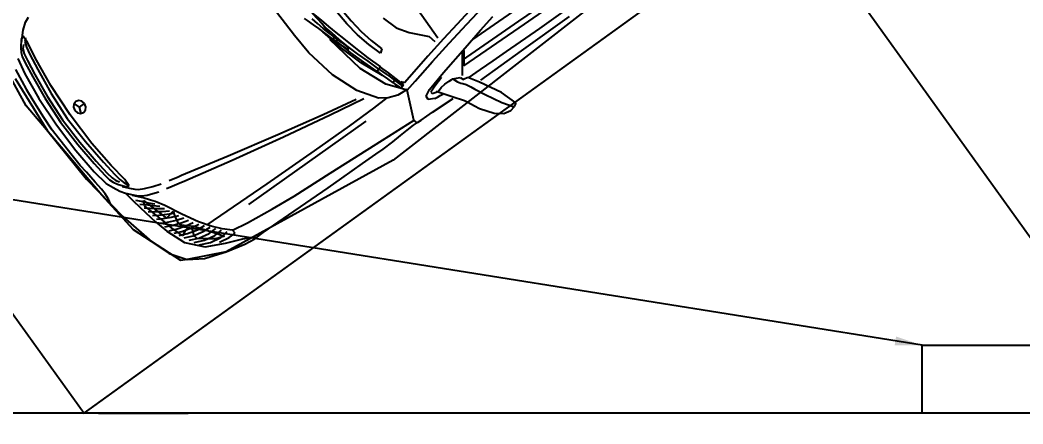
# Model space of a CAD drawing. Header units: millimetres. Extents: x 1904 to 2142, y -1319 to -1235.
# Drawn here: x 1986.02 to 1992.66, y -1252.53 to -1249.86 of the extents above; entities that cross this region are included whole.
import ezdxf

# ---------------------------------------------------------------- set-up
doc = ezdxf.new("R2010")
doc.units = ezdxf.units.MM
doc.header["$LTSCALE"] = 30
doc.linetypes.add('HIDDEN2', pattern=[0.1875, 0.125, -0.0625])
doc.layers.get('0').update_dxf_attribs({"linetype": 'CONTINUOUS'})
doc.layers.get('Defpoints').update_dxf_attribs({"linetype": 'CONTINUOUS'})
doc.layers.add('arquitetura', color=8, linetype='CONTINUOUS')
doc.layers.add('E-Pen-C', color=4, linetype='CONTINUOUS', lineweight=15)
doc.layers.add('E-Pen-G', color=3, linetype='CONTINUOUS', lineweight=30)
doc.styles.add('F2', font='ARIALN.TTF')
doc.dimstyles.new('DIMENSION-1', dxfattribs={"dimtxt": 0.145, "dimasz": 0.07, "dimexe": 1, "dimexo": 0, "dimgap": 0.12, "dimtad": 1, "dimzin": 7, "dimdsep": 46, "dimtxsty": 'F2', "dimblk1": 'TRACO', "dimblk2": 'TRACO', "dimsah": 1, "dimcen": 1, "dimse1": 1, "dimse2": 1, "dimclrd": 4, "dimclre": 256, "dimclrt": 4, "dimadec": 8, "dimazin": 0, "dimtfac": 1, "dimtix": 1, "dimtmove": 2, "dimatfit": 3, "dimldrblk": 'TRACO', "dimfxl": 1, "dimtolj": 1, "dimtzin": 0, "dimarcsym": 0})
doc.dimstyles.get("Standard").update_dxf_attribs({"dimtxt": 0.18, "dimasz": 0.18, "dimexe": 0.18, "dimexo": 0.0625, "dimgap": 0.09, "dimtad": 0, "dimtih": 1, "dimtoh": 1, "dimdec": 4, "dimzin": 0, "dimdsep": 46, "dimtxsty": 'Standard', "dimcen": 0.09, "dimadec": 0, "dimazin": 0, "dimtfac": 1, "dimtdec": 4, "dimtofl": 0, "dimtmove": 0, "dimatfit": 3, "dimfxl": 1, "dimtolj": 1, "dimtzin": 0, "dimarcsym": 0})

# ---------------------------------------------------------------- blocks, each defined once
blk = doc.blocks.new('Austin Mini dessus')
at = {"color": 8, "flags": 128}
for points in [[(1.0718, 3.8974), (1.1117, 3.9516)], [(1.1117, 3.9516), (1.1466, 3.978)], [(1.1466, 3.978), (1.1788, 3.984)], [(1.1671, 3.9332), (1.2, 3.9805)], [(1.1788, 3.984), (1.2025, 3.9796)], [(1.2159, 3.9699), (1.1905, 3.8965)], [(1.2025, 3.9796), (1.2133, 3.9732)], [(1.2133, 3.9732), (1.2159, 3.9699)], [(1.0602, 3.8752), (1.0718, 3.8974)], [(1.127, 3.8612), (1.1671, 3.9332)], [(1.0455, 3.8453), (1.0602, 3.8752)], [(1.1035, 3.8163), (1.127, 3.8612)], [(1.1905, 3.8965), (1.1378, 3.8027)], [(1.0093, 3.792), (1.0326, 3.8229)], [(1.0326, 3.8229), (1.0383, 3.8304)], [(1.0383, 3.8304), (1.0455, 3.8453)], [(1.0947, 3.7975), (1.1035, 3.8163)], [(-0.302, 3.7337), (-0.2069, 3.765)], [(-0.2069, 3.765), (-0.1204, 3.7865)], [(-0.1204, 3.7865), (-0.0703, 3.7926)], [(-0.114, 3.7617), (-0.0609, 3.787)], [(-0.0703, 3.7926), (-0.0241, 3.7916)], [(-0.0241, 3.7916), (0.0842, 3.7922)], [(0.0842, 3.7922), (0.2332, 3.7952)], [(0.2332, 3.7952), (0.3237, 3.797)], [(0.3237, 3.797), (0.3971, 3.7966)], [(0.3971, 3.7966), (0.5088, 3.7962)], [(0.5088, 3.7962), (0.581, 3.797)], [(0.581, 3.797), (0.6212, 3.7976)], [(0.6212, 3.7976), (0.674, 3.7963)], [(0.6405, 3.7634), (0.8064, 3.7721)], [(0.674, 3.7963), (0.7177, 3.7934)], [(0.7177, 3.7934), (0.7547, 3.7905)], [(0.7547, 3.7905), (0.7913, 3.7892)], [(0.7913, 3.7892), (0.8117, 3.7899)], [(0.8107, 3.7898), (0.8054, 3.7722)], [(0.8054, 3.7722), (0.8566, 3.6469)], [(0.8117, 3.7899), (0.831, 3.7901)], [(0.831, 3.7901), (0.8924, 3.7915)], [(0.8924, 3.7915), (1.0016, 3.7949)], [(0.9589, 3.7245), (1.0093, 3.792)], [(1.0677, 3.7588), (1.0753, 3.7651)], [(1.0753, 3.7651), (1.0842, 3.7768)], [(1.0842, 3.7768), (1.0947, 3.7975)], [(1.1378, 3.8027), (1.1088, 3.7563)], [(1.1489, 3.7991), (1.3693, 3.7967)], [(1.3693, 3.7967), (1.6304, 3.7968)], [(-0.3667, 3.6929), (-0.302, 3.7337)], [(-0.269, 3.694), (-0.1874, 3.7324)], [(-0.2065, 3.713), (-0.1595, 3.7223)], [(-0.1874, 3.7324), (-0.114, 3.7617)], [(-0.1595, 3.7223), (-0.127, 3.7206)], [(-0.127, 3.7206), (-0.1288, 3.7047)], [(-0.0554, 3.7158), (0.0688, 3.7297)], [(0.0688, 3.7297), (0.18, 3.7384)], [(0.18, 3.7384), (0.3684, 3.7483)], [(0.3684, 3.7483), (0.6405, 3.7634)], [(0.936, 3.7475), (0.9091, 3.7332)], [(0.9091, 3.7332), (0.9111, 3.717)], [(0.936, 3.7475), (0.949, 3.7493)], [(0.9383, 3.7145), (0.9395, 3.7228)], [(0.9395, 3.7228), (0.9564, 3.7282)], [(0.949, 3.7493), (0.9623, 3.751)], [(0.9564, 3.7282), (0.9673, 3.7309)], [(0.9623, 3.751), (0.9758, 3.7525)], [(0.9673, 3.7309), (0.9712, 3.7316)], [(0.9712, 3.7316), (0.975, 3.7288)], [(0.975, 3.7288), (0.9869, 3.7238)], [(0.9869, 3.7238), (1.0083, 3.721)], [(1.0083, 3.721), (1.031, 3.7215)], [(1.031, 3.7215), (1.0455, 3.7223)], [(1.0455, 3.7223), (1.0506, 3.7228)], [(1.0506, 3.7228), (1.0594, 3.7455)], [(1.0506, 3.7228), (1.0806, 3.7369)], [(1.0594, 3.7455), (1.0677, 3.7588)], [(1.0806, 3.7369), (1.0877, 3.7528)], [(1.1088, 3.7563), (1.0877, 3.7528)], [(1.0947, 3.7351), (1.1565, 3.6487)], [(1.1098, 3.7592), (1.174, 3.7599)], [(1.174, 3.7599), (1.2419, 3.7604)], [(1.2419, 3.7604), (1.3135, 3.7616)], [(1.3135, 3.7616), (1.4923, 3.7636)], [(1.4923, 3.7636), (1.6691, 3.7637)], [(-0.4163, 3.6266), (-0.3667, 3.6929)], [(-0.3332, 3.6261), (-0.269, 3.694)], [(-0.2862, 3.6722), (-0.24, 3.6915)], [(-0.2108, 3.6933), (-0.2557, 3.6613)], [(-0.2548, 3.669), (-0.2057, 3.6781)], [(-0.24, 3.6915), (-0.1897, 3.6999)], [(-0.1734, 3.7051), (-0.2108, 3.6933)], [(-0.2057, 3.6781), (-0.1684, 3.6754)], [(-0.2018, 3.6646), (-0.1734, 3.7051)], [(-0.1897, 3.6999), (-0.152, 3.6952)], [(-0.1288, 3.7047), (-0.1629, 3.672)], [(-0.1288, 3.7047), (-0.0554, 3.7158)], [(0.9111, 3.717), (0.9395, 3.7016)], [(0.9665, 3.7034), (0.9383, 3.7145)], [(0.9395, 3.7016), (1.0331, 3.6766)], [(1.0136, 3.6893), (0.9665, 3.7034)], [(1.0331, 3.6766), (1.174, 3.6425)], [(1.1226, 3.7043), (1.4484, 3.7087)], [(1.1626, 3.649), (1.1226, 3.7043)], [(1.1335, 3.6804), (1.4355, 3.6849)], [(1.4355, 3.6849), (1.6643, 3.6871)], [(1.4484, 3.7087), (1.6921, 3.7115)], [(-0.3103, 3.6295), (-0.2696, 3.6465)], [(-0.2983, 3.6509), (-0.2548, 3.669)], [(-0.2844, 3.624), (-0.2378, 3.6344)], [(-0.2776, 3.6432), (-0.2819, 3.6262)], [(-0.2557, 3.6613), (-0.2776, 3.6432)], [(-0.2696, 3.6465), (-0.2217, 3.6563)], [(-0.2582, 3.5904), (-0.2018, 3.6646)], [(-0.2378, 3.6344), (-0.2012, 3.6358)], [(-0.1958, 3.6357), (-0.2299, 3.5876)], [(-0.2217, 3.6563), (-0.1848, 3.6556)], [(-0.1629, 3.672), (-0.1958, 3.6357)], [(0.6296, 3.652), (-0.0059, 3.652)], [(0.8118, 3.6411), (0.769, 3.6265)], [(0.8566, 3.6469), (0.7958, 3.5707)], [(0.8596, 3.6444), (0.8118, 3.6411)], [(0.8566, 3.6469), (0.909, 3.6348)], [(0.909, 3.6348), (1.0218, 3.609)], [(1.174, 3.6425), (1.2747, 3.6187)], [(1.2235, 3.6328), (1.5547, 3.6348)], [(-0.4494, 3.54), (-0.4163, 3.6266)], [(-0.3686, 3.5396), (-0.3332, 3.6261)], [(-0.3219, 3.5976), (-0.3417, 3.5395)], [(-0.3344, 3.5868), (-0.2992, 3.6015)], [(-0.3224, 3.6082), (-0.2844, 3.624)], [(-0.3144, 3.5923), (-0.3219, 3.5976)], [(-0.2975, 3.5839), (-0.3144, 3.5923)], [(-0.3139, 3.579), (-0.2698, 3.5907)], [(-0.2994, 3.5535), (-0.2582, 3.5904)], [(-0.2992, 3.6015), (-0.2538, 3.6126)], [(-0.2819, 3.6262), (-0.2717, 3.5998)], [(-0.2717, 3.5998), (-0.28, 3.5832)], [(-0.2299, 3.5876), (-0.2701, 3.5169)], [(-0.2698, 3.5907), (-0.2341, 3.5963)], [(-0.2538, 3.6126), (-0.2177, 3.6161)], [(-0.2069, 3.6195), (0.1144, 3.6255)], [(0.1144, 3.6255), (0.369, 3.6287)], [(0.369, 3.6287), (0.5603, 3.6292)], [(0.5603, 3.6292), (0.6914, 3.6273)], [(0.7337, 3.6018), (0.675, 3.5196)], [(0.6914, 3.6273), (0.7656, 3.6231)], [(0.769, 3.6265), (0.7337, 3.6018)], [(0.8252, 3.5824), (0.8299, 3.5961)], [(0.8299, 3.5961), (0.835, 3.6098)], [(0.835, 3.6098), (0.8402, 3.6233)], [(0.8372, 3.5784), (0.8502, 3.6203)], [(0.8402, 3.6233), (0.8582, 3.6183)], [(0.8462, 3.577), (0.8582, 3.6183)], [(0.8604, 3.6051), (0.8577, 3.6008)], [(0.8634, 3.6093), (0.8604, 3.6051)], [(0.8666, 3.6133), (0.8634, 3.6093)], [(0.9143, 3.6021), (0.8666, 3.6133)], [(1.0183, 3.578), (0.9143, 3.6021)], [(1.0218, 3.609), (1.1282, 3.5852)], [(1.2747, 3.6187), (1.3537, 3.601)], [(-0.3585, 3.5441), (-0.3287, 3.5566)], [(-0.3465, 3.5655), (-0.3139, 3.579)], [(-0.3356, 3.5327), (-0.2955, 3.5465)], [(-0.3287, 3.5566), (-0.2858, 3.5689)], [(-0.3066, 3.538), (-0.2994, 3.5535)], [(-0.28, 3.5832), (-0.2975, 3.5839)], [(-0.2955, 3.5465), (-0.2617, 3.5558)], [(-0.2858, 3.5689), (-0.2505, 3.5765)], [(0.4929, 3.5192), (0.6502, 3.5491)], [(0.517, 3.5386), (0.6793, 3.5662)], [(0.7958, 3.5707), (0.7435, 3.4498)], [(0.8063, 3.5287), (0.8151, 3.5556)], [(0.8151, 3.5556), (0.8242, 3.5824)], [(0.8252, 3.5824), (0.8372, 3.5784)], [(0.8257, 3.5419), (0.8372, 3.5784)], [(0.8334, 3.5361), (0.8462, 3.577)], [(1.12, 3.5551), (1.0183, 3.578)], [(1.2053, 3.5371), (1.12, 3.5551)], [(1.1282, 3.5852), (1.2404, 3.5618)], [(1.2404, 3.5618), (1.3729, 3.5353)], [(-0.4897, 3.3744), (-0.4494, 3.54)], [(-0.3843, 3.4776), (-0.3686, 3.5396)], [(-0.3693, 3.4953), (-0.3424, 3.5089)], [(-0.3639, 3.5197), (-0.3356, 3.5327)], [(-0.3417, 3.5395), (-0.3534, 3.4979)], [(-0.3493, 3.4851), (-0.3148, 3.5016)], [(-0.3424, 3.5089), (-0.3051, 3.524)], [(-0.3148, 3.5016), (-0.2843, 3.5144)], [(-0.2701, 3.5169), (-0.3098, 3.443)], [(-0.3001, 3.5036), (-0.3066, 3.538)], [(-0.3051, 3.524), (-0.273, 3.5351)], [(-0.2946, 3.4845), (-0.3001, 3.5036)], [(0.2791, 3.4759), (0.4929, 3.5192)], [(0.2925, 3.4981), (0.517, 3.5386)], [(0.675, 3.5196), (0.6278, 3.4015)], [(0.8067, 3.5309), (0.7615, 3.4315)], [(0.7718, 3.4351), (0.7952, 3.5024)], [(0.7952, 3.5024), (0.8192, 3.4954)], [(0.7972, 3.5019), (0.8063, 3.5287)], [(0.8257, 3.5419), (0.8097, 3.4979)], [(0.8192, 3.4954), (0.8334, 3.5361)], [(1.0484, 3.4825), (1.0731, 3.5095)], [(1.0731, 3.5095), (1.0817, 3.5421)], [(1.1011, 3.5379), (1.1017, 3.2922)], [(1.3084, 3.5158), (1.2053, 3.5371)], [(-0.3968, 3.4202), (-0.3843, 3.4776)], [(-0.3572, 3.4821), (-0.3836, 3.3914)], [(-0.38, 3.4466), (-0.3561, 3.4613)], [(-0.3746, 3.4709), (-0.3493, 3.4851)], [(-0.374, 3.3698), (-0.3363, 3.4925)], [(-0.363, 3.4375), (-0.3341, 3.4567)], [(-0.3534, 3.4979), (-0.3572, 3.4821)], [(-0.3561, 3.4613), (-0.3244, 3.4792)], [(-0.3363, 3.4925), (-0.2946, 3.4845)], [(-0.3341, 3.4567), (-0.3068, 3.4729)], [(-0.3244, 3.4792), (-0.2956, 3.4936)], [(0.0453, 3.4261), (0.2791, 3.4759)], [(0.0478, 3.4514), (0.2925, 3.4981)], [(0.8092, 3.4984), (0.7905, 3.4435)], [(0.7985, 3.4305), (0.8212, 3.4949)], [(1.0114, 3.445), (1.0484, 3.4825)], [(-0.4112, 3.3468), (-0.3968, 3.4202)], [(-0.3908, 3.3978), (-0.3698, 3.4136)], [(-0.3854, 3.4222), (-0.363, 3.4375)], [(-0.3767, 3.3898), (-0.3534, 3.4119)], [(-0.3698, 3.4136), (-0.3437, 3.4343)], [(-0.363, 3.3894), (-0.3407, 3.4108)], [(-0.3534, 3.4119), (-0.3294, 3.4315)], [(-0.3437, 3.4343), (-0.3181, 3.4522)], [(-0.3098, 3.443), (-0.3346, 3.403)], [(-0.1749, 3.4052), (0.0478, 3.4514)], [(-0.172, 3.3767), (0.0453, 3.4261)], [(0.7435, 3.4498), (0.7081, 3.2674)], [(0.7615, 3.4315), (0.7277, 3.3278)], [(0.7484, 3.3675), (0.7718, 3.4351)], [(0.7905, 3.4435), (0.7715, 3.3887)], [(0.7785, 3.3642), (0.7985, 3.4305)], [(0.8558, 3.4451), (0.8359, 3.3854)], [(0.8536, 3.3763), (0.8715, 3.4329)], [(0.8715, 3.4329), (0.8558, 3.4451)], [(0.9762, 3.3945), (1.0114, 3.445)], [(-0.5243, 3.1472), (-0.4897, 3.3744)], [(-0.4015, 3.349), (-0.3836, 3.366)], [(-0.3961, 3.3734), (-0.3767, 3.3898)], [(-0.3836, 3.3914), (-0.374, 3.3698)], [(-0.3836, 3.366), (-0.363, 3.3894)], [(-0.3481, 3.3863), (-0.3679, 3.3589)], [(-0.3346, 3.403), (-0.3481, 3.3863)], [(-0.347, 3.3593), (-0.3226, 3.369)], [(-0.3226, 3.369), (-0.2958, 3.3774)], [(-0.2599, 3.3851), (-0.2335, 3.3912)], [(-0.2335, 3.3912), (-0.2013, 3.399)], [(-0.2307, 3.363), (-0.2112, 3.3675)], [(-0.2112, 3.3675), (-0.1915, 3.3721)], [(-0.2013, 3.399), (-0.1749, 3.4052)], [(-0.1915, 3.3721), (-0.172, 3.3767)], [(0.6278, 3.4015), (0.5988, 3.2619)], [(0.7293, 3.299), (0.7484, 3.3675)], [(0.7715, 3.3887), (0.7537, 3.3335)], [(0.8359, 3.3854), (0.8202, 3.3211)], [(0.8415, 3.3179), (0.8536, 3.3763)], [(0.9547, 3.3266), (0.9762, 3.3945)], [(-0.4198, 3.2983), (-0.4112, 3.3468)], [(-0.4198, 3.2983), (-0.397, 3.3226)], [(-0.3679, 3.3589), (-0.4003, 3.3232)], [(-0.397, 3.3226), (-0.3805, 3.3391)], [(-0.3805, 3.3391), (-0.3683, 3.348)], [(-0.3683, 3.348), (-0.347, 3.3593)], [(-0.3644, 3.3161), (-0.339, 3.3298)], [(-0.339, 3.3298), (-0.3048, 3.3438)], [(-0.3048, 3.3438), (-0.2667, 3.355)], [(0.7277, 3.3278), (0.7023, 3.2216)], [(0.7374, 3.3232), (0.728, 3.2975)], [(0.7472, 3.3485), (0.7374, 3.3232)], [(0.7537, 3.3335), (0.7422, 3.2911)], [(0.7462, 3.3202), (0.7557, 3.3455)], [(0.7472, 3.3485), (0.7557, 3.345)], [(0.7597, 3.2985), (0.7785, 3.3642)], [(-0.5014, 3.3001), (-0.4965, 3.2759)], [(-0.435, 3.2757), (-0.4198, 3.2983)], [(-0.415, 3.2655), (-0.3926, 3.2902)], [(-0.4036, 3.2735), (-0.3881, 3.2799)], [(-0.3926, 3.2902), (-0.3764, 3.3069)], [(-0.3881, 3.2799), (-0.3879, 3.2469)], [(-0.3764, 3.3069), (-0.3644, 3.3161)], [(0.728, 3.2975), (0.7203, 3.2716)], [(0.7263, 3.2915), (0.7353, 3.2885)], [(0.7293, 3.2686), (0.7371, 3.2944)], [(0.7422, 3.2911), (0.7318, 3.2485)], [(0.7371, 3.2944), (0.7462, 3.3202)], [(0.7478, 3.258), (0.7597, 3.2985)], [(0.8202, 3.3211), (0.8092, 3.2537)], [(0.8325, 3.2537), (0.8415, 3.3179)], [(-0.4965, 3.2759), (-0.4951, 3.2474)], [(-0.4951, 3.2474), (-0.4961, 3.222)], [(-0.4642, 3.2131), (-0.4498, 3.2462)], [(-0.4498, 3.2462), (-0.435, 3.2757)], [(-0.4368, 3.2263), (-0.4251, 3.2451)], [(-0.4251, 3.2451), (-0.4036, 3.2735)], [(-0.4223, 3.2271), (-0.4123, 3.2411)], [(-0.4102, 3.2033), (-0.4054, 3.2337)], [(-0.4054, 3.2337), (-0.3992, 3.255)], [(-0.3879, 3.2469), (-0.4009, 3.1615)], [(-0.3992, 3.255), (-0.3897, 3.273)], [(0.5988, 3.2619), (0.5909, 3.1628)], [(0.7105, 3.2437), (0.7063, 3.2296)], [(0.7153, 3.258), (0.7105, 3.2437)], [(0.72, 3.2361), (0.7116, 3.2101)], [(0.7198, 3.2721), (0.7153, 3.258)], [(0.7313, 3.2686), (0.72, 3.2361)], [(0.7208, 3.2721), (0.7313, 3.2686)], [(0.7318, 3.2485), (0.7208, 3.2061)], [(0.7243, 3.2421), (0.7215, 3.2248)], [(0.7361, 3.2172), (0.7478, 3.258)], [(0.8092, 3.2537), (0.8014, 3.1546)], [(0.8246, 3.1546), (0.8325, 3.2537)], [(-0.4961, 3.222), (-0.5002, 3.1805)], [(-0.4783, 3.1411), (-0.4642, 3.2131)], [(-0.4482, 3.1794), (-0.4433, 3.2092)], [(-0.4433, 3.2092), (-0.4368, 3.2263)], [(-0.4345, 3.1767), (-0.4292, 3.2081)], [(-0.4292, 3.2081), (-0.4223, 3.2271)], [(-0.42, 3.129), (-0.4102, 3.2033)], [(0.6964, 3.1985), (0.6864, 3.1723)], [(0.7063, 3.2296), (0.6964, 3.1985)], [(0.7116, 3.2101), (0.7041, 3.1774)], [(0.7123, 3.1286), (0.7203, 3.1896)], [(0.721, 3.2072), (0.7203, 3.1896)], [(0.7215, 3.2248), (0.721, 3.2072)], [(0.7263, 3.1761), (0.7361, 3.2172)], [(-0.5405, 2.876), (-0.5243, 3.1472)], [(-0.5002, 3.1805), (-0.5068, 3.1221)], [(-0.457, 3.1102), (-0.4482, 3.1794)], [(-0.4433, 3.1075), (-0.4345, 3.1767)], [(-0.4009, 3.1615), (-0.4139, 3.0323)], [(0.5909, 3.1628), (0.5858, 3.0317)], [(0.6864, 3.1723), (0.6761, 3.1418)], [(0.7041, 3.1774), (0.6969, 3.1476)], [(0.6998, 3.0852), (0.7263, 3.1761)], [(-0.5068, 3.1221), (-0.5121, 3.0818)], [(-0.4897, 3.0166), (-0.4783, 3.1411)], [(-0.4678, 3.0008), (-0.457, 3.1102)], [(-0.4541, 2.9981), (-0.4433, 3.1075)], [(-0.4326, 3.01), (-0.42, 3.129)], [(0.6761, 3.1418), (0.6698, 3.1266)], [(-0.5121, 3.0818), (-0.5164, 3.0261)], [(-0.5164, 3.0261), (-0.5207, 2.9376)], [(-0.4943, 2.876), (-0.4897, 3.0166)], [(-0.4139, 3.0323), (-0.4198, 2.8742)], [(-0.473, 2.876), (-0.4678, 3.0008)], [(-0.4594, 2.8733), (-0.4541, 2.9981)], [(-0.4389, 2.8801), (-0.4326, 3.01)], [(-0.5207, 2.9376), (-0.5227, 2.876)], [(-0.4326, 2.7495), (-0.4389, 2.8801)], [(-0.3917, 2.8708), (-0.3881, 2.8859)], [(-0.3881, 2.8859), (-0.3786, 2.8967)], [(-0.3786, 2.8967), (-0.3653, 2.9008)], [(-0.3767, 2.8977), (-0.3653, 2.8708)], [(-0.3653, 2.9008), (-0.352, 2.8967)], [(-0.352, 2.8967), (-0.3425, 2.8859)], [(-0.3425, 2.8859), (-0.3389, 2.8708)], [(-0.5405, 2.876), (-0.5243, 2.6047)], [(-0.5207, 2.8143), (-0.5227, 2.876)], [(-0.4897, 2.7353), (-0.4943, 2.876)], [(-0.4678, 2.7512), (-0.473, 2.876)], [(-0.4541, 2.7484), (-0.4594, 2.8733)], [(-0.4198, 2.8742), (-0.4139, 2.72)], [(-0.3881, 2.8557), (-0.3917, 2.8708)], [(-0.3786, 2.845), (-0.3881, 2.8557)], [(-0.3653, 2.8409), (-0.3786, 2.845)], [(-0.3653, 2.8708), (-0.3767, 2.844)], [(-0.3653, 2.8708), (-0.3389, 2.8708)], [(-0.352, 2.845), (-0.3653, 2.8409)], [(-0.3425, 2.8557), (-0.352, 2.845)], [(-0.3389, 2.8708), (-0.3425, 2.8557)], [(-0.5164, 2.7259), (-0.5207, 2.8143)], [(-0.457, 2.6417), (-0.4678, 2.7512)], [(-0.4433, 2.639), (-0.4541, 2.7484)], [(-0.42, 2.6293), (-0.4326, 2.7495)], [(-0.5121, 2.6701), (-0.5164, 2.7259)], [(-0.4783, 2.6109), (-0.4897, 2.7353)], [(-0.4139, 2.72), (-0.4009, 2.5911)], [(-0.5068, 2.6299), (-0.5121, 2.6701)], [(-0.5002, 2.5714), (-0.5068, 2.6299)], [(-0.4482, 2.5725), (-0.457, 2.6417)], [(-0.4345, 2.5698), (-0.4433, 2.639)], [(-0.4102, 2.5543), (-0.42, 2.6293)], [(-0.4642, 2.5388), (-0.4783, 2.6109)], [(-0.4433, 2.5428), (-0.4482, 2.5725)], [(-0.429, 2.5374), (-0.4345, 2.5698)], [(-0.4009, 2.5911), (-0.3879, 2.5051)], [(-0.4368, 2.5257), (-0.4433, 2.5428)], [(-0.4251, 2.5069), (-0.4368, 2.5257)], [(-0.4211, 2.5171), (-0.429, 2.5374)], [(-0.4038, 2.5192), (-0.4102, 2.5543)], [(-0.4036, 2.4784), (-0.4251, 2.5069)], [(-0.4082, 2.5023), (-0.4211, 2.5171)], [(-0.4106, 2.4907), (-0.373, 2.4496)], [(-0.3951, 2.4956), (-0.4038, 2.5192)], [(-0.3837, 2.4832), (-0.3951, 2.4956)], [(-0.3879, 2.5051), (-0.3881, 2.472)], [(-0.3881, 2.472), (-0.4036, 2.4784)], [(-0.373, 2.4496), (-0.3435, 2.4277)], [(-0.3435, 2.4277), (-0.32, 2.4176)]]:
    blk.add_lwpolyline(points, dxfattribs=at)
blk = doc.blocks.new('TRACO')
at = {"layer": 'E-Pen-C'}
for p, q in [((0, 1), (0, -1)), ((-1, 0), (1, 0))]:
    blk.add_line(p, q, dxfattribs=at)
at = {"layer": 'E-Pen-G'}
blk.add_line((-0.424, -0.424), (0.424, 0.424), dxfattribs=at)
blk = doc.blocks.new('*D141')
at = {"layer": 'arquitetura', "color": 4, "linetype": 'Continuous', "lineweight": -2}
blk.add_line((1992.9784, -1252.3948), (1992.9784, -1252.0848), dxfattribs=at)
at = {"layer": 'Defpoints', "color": 0, "linetype": 'Continuous'}
for p in [(1991.9917, -1252.0148), (1992.9784, -1252.0148), (1991.9917, -1252.4648)]:
    blk.add_point(p, dxfattribs=at)
at = {"layer": 'arquitetura', "color": 4, "linetype": 'Continuous', "lineweight": -2, "xscale": 0.07, "yscale": 0.07, "zscale": 0.07}
for p, rotation in [((1992.9784, -1252.0148), 90), ((1992.9784, -1252.4648), 270)]:
    blk.add_blockref('TRACO', p, dxfattribs=dict(at, rotation=rotation))
at = {"layer": 'arquitetura', "color": 4, "linetype": 'Continuous', "insert": (1992.7846, -1252.2398), "char_height": 0.145, "attachment_point": 5, "rotation": 90, "style": 'F2'}
blk.add_mtext('\\A1;.45', dxfattribs=at)

msp = doc.modelspace()

# ---------------------------------------------------------------- linework, layer by layer
at = {"layer": 'arquitetura', "linetype": 'Continuous'}
for p, q in [((1986.5363, -1252.4648), (1984.5113, -1252.4648)), ((2000.9917, -1252.4648), (1991.9917, -1252.4648))]:
    msp.add_line(p, q, dxfattribs=at)
at = {"layer": 'arquitetura'}
for p in [(1991.7667, -1252.4648), (1995.6563, -1252.4648)]:
    msp.add_line(p, (1986.5363, -1252.4648), dxfattribs=at)
at = {"layer": 'arquitetura', "const_width": 0.0125}
for points in [[(1984.5113, -1249.7855), (1986.4396, -1252.4635), (1993.1346, -1247.6428), (1991.2063, -1244.9648)], [(1991.6157, -1249.7855), (1993.544, -1252.4635), (2000.239, -1247.6428), (1998.3108, -1244.9648)]]:
    msp.add_lwpolyline(points, close=True, dxfattribs=at)
at = {"layer": 'arquitetura'}
for points in [[(1985.802, -1249.1646), (1987.2198, -1248.1459), (1987.3007, -1247.9984), (1987.3339, -1247.7783), (1987.4657, -1247.763), (1987.5506, -1247.8952), (1989.4238, -1246.6362), (1990.1537, -1245.9722), (1990.7308, -1245.7898), (1991.0047, -1245.6455), (1991.3015, -1245.9966), (1991.7157, -1246.3572), (1992.0491, -1247.0114), (1992.3155, -1247.4547), (1992.2775, -1247.8467), (1991.5409, -1248.6676), (1990.2405, -1249.4263), (1988.4868, -1250.7912), (1987.3809, -1251.396), (1987.1227, -1251.4466), (1987.0822, -1251.4548)], [(1987.0822, -1251.4548), (1986.7682, -1251.252), (1986.5582, -1251.0212), (1986.0558, -1250.4313), (1985.7585, -1249.8905)]]:
    msp.add_lwpolyline(points, dxfattribs=at)
at = {"layer": 'arquitetura', "linetype": 'HIDDEN2'}
msp.add_lwpolyline([(1991.9917, -1252.4648), (1991.9917, -1252.0148), (2010.9667, -1252.0148), (2010.9667, -1252.4648)], close=True, dxfattribs=at)
at = {"layer": 'arquitetura', "linetype": 'Continuous'}
msp.add_lwpolyline([(1986.5363, -1252.4648), (1986.5363, -1252.4648), (1987.1291, -1252.4648)], dxfattribs=at)

# ---------------------------------------------------------------- block references
at = {"layer": 'arquitetura', "xscale": -1.5, "yscale": 1.5, "zscale": 1.5, "rotation": 215.3560608114845}
msp.add_blockref('Austin Mini dessus', (1984.366, -1246.6105), dxfattribs=at)

# ---------------------------------------------------------------- dimensions: what is measured, and where the dimension line sits
at = {"layer": 'arquitetura', "linetype": 'Continuous'}
dim = msp.add_linear_dim(base=(1992.9784, -1252.0148), p1=(1991.9917, -1252.4648), p2=(1991.9917, -1252.0148), angle=90, dimstyle='DIMENSION-1', override={"dimadec": 0, "dimfxl": 0.15}, dxfattribs=at)
dim.commit()
dim.dimension.update_dxf_attribs({"geometry": '*D141', "text_midpoint": (1992.7846, -1252.2398)})

# ---------------------------------------------------------------- leaders
at = {"layer": 'arquitetura'}
msp.add_leader([(1991.9917, -1252.0148), (1982.6017, -1250.516)], dimstyle='Standard', dxfattribs=at)

doc.saveas('drawing.dxf')
